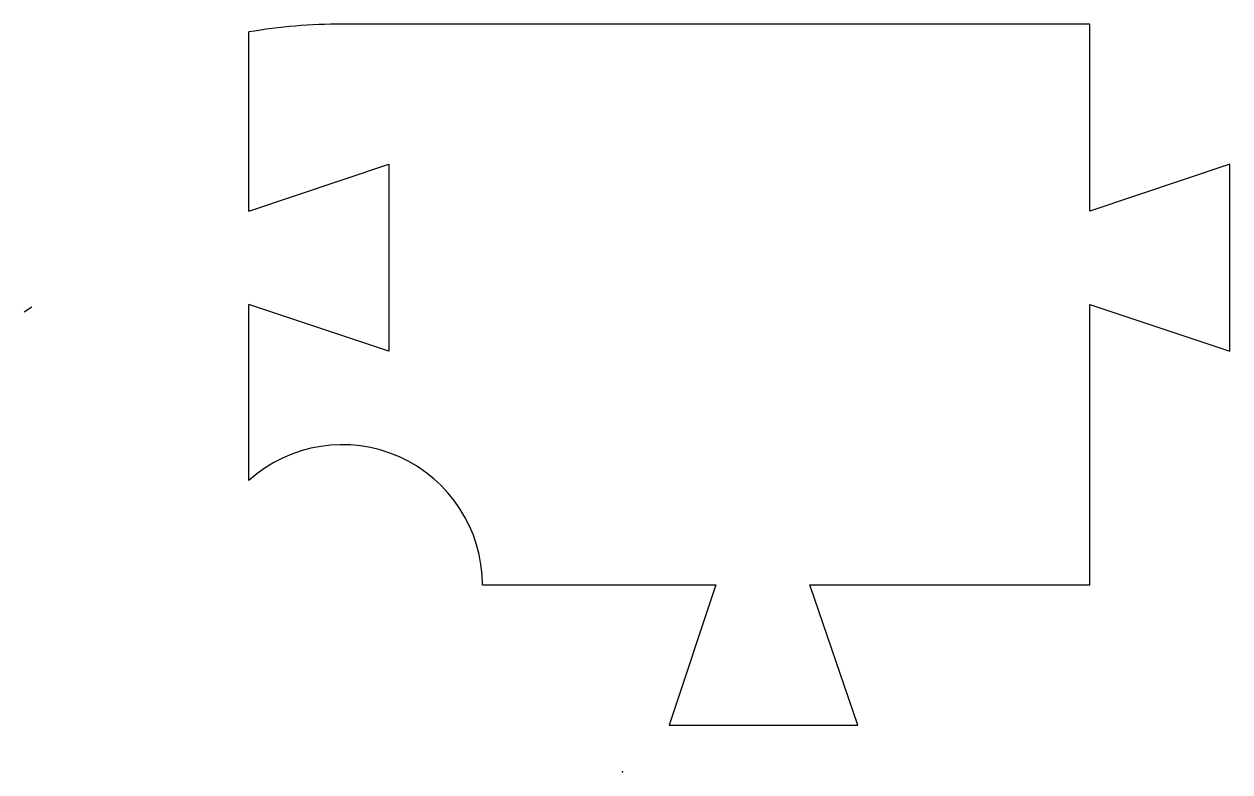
# Model space of a CAD drawing. Header units: centimetres. Extents: x -32 to 32.5, y 0 to 40.
import ezdxf

# ---------------------------------------------------------------- set-up
doc = ezdxf.new("R2010")
doc.units = ezdxf.units.CM
doc.header["$MEASUREMENT"] = 0
doc.layers.add('c332 v5_circuit v11', color=7, linetype='Continuous')

msp = doc.modelspace()

# ---------------------------------------------------------------- linework, layer by layer
at = {"layer": 'c332 v5_circuit v11'}
for p, q in [((-20, 30), (-20, 39.58)), ((25, 40), (-15, 40)), ((25, 30), (25, 40)), ((-20, 30), (-12.5, 32.5)), ((-12.5, 32.5), (-12.5, 22.5)), ((32.5, 32.5), (25, 30)), ((32.5, 22.5), (32.5, 32.5)), ((-31.617, 24.861), (-32.025, 24.589)), ((-12.5, 22.5), (-20, 25)), ((-20, 15.59), (-20, 25)), ((25, 25), (32.5, 22.5)), ((25, 10), (25, 25)), ((-7.5, 10), (4.984, 10)), ((4.984, 10), (2.5, 2.5)), ((10.027, 10), (25, 10)), ((12.598, 2.5), (10.027, 10)), ((2.5, 2.5), (12.598, 2.5))]:
    msp.add_line(p, q, dxfattribs=at)
for radius, start, end in [(30, 90, 99.59408), (7.5, 360, 131.81034)]:
    msp.add_arc((-15, 10), radius, start, end, dxfattribs=at)
msp.add_point((0, 0), dxfattribs=at)
msp.add_point((0, 0), dxfattribs=at)
msp.add_point((0, 0), dxfattribs=at)
msp.add_point((0, 0), dxfattribs=at)
msp.add_point((0, 0), dxfattribs=at)
msp.add_point((0, 0), dxfattribs=at)
msp.add_point((0, 0), dxfattribs=at)

doc.saveas('drawing.dxf')
